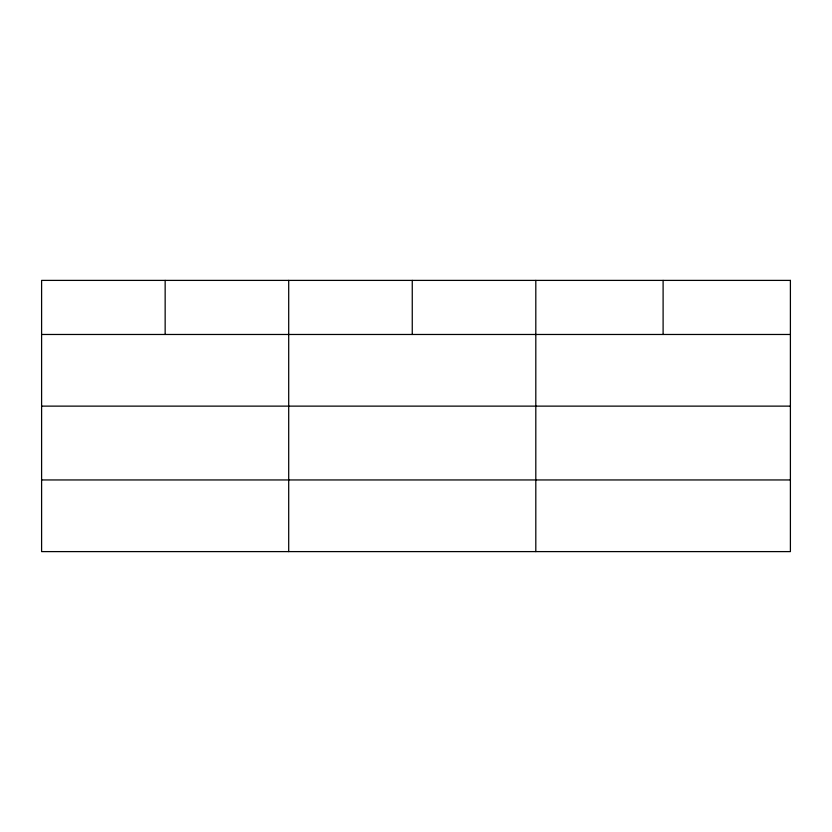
<?xml version="1.0" encoding="UTF-8"?>
<svg xmlns="http://www.w3.org/2000/svg" width="832" height="832" viewBox="0 0 832 832"><rect width="100%" height="100%" fill="white"/><g stroke="black" fill="none" stroke-linecap="round" stroke-linejoin="round"><path stroke-width="1.25" d="M41.6 334.474L790.4 334.474M41.6 406.13L790.4 406.13M41.6 479.95L790.4 479.95M663.104 280.394L663.104 334.474M535.808 280.394L535.808 551.606M412.256 280.394L412.256 334.474M288.704 280.394L288.704 551.606M165.152 280.394L165.152 334.474M790.4 280.394L41.6 280.394L41.6 551.606L790.4 551.606L790.4 280.394"/></g></svg>
